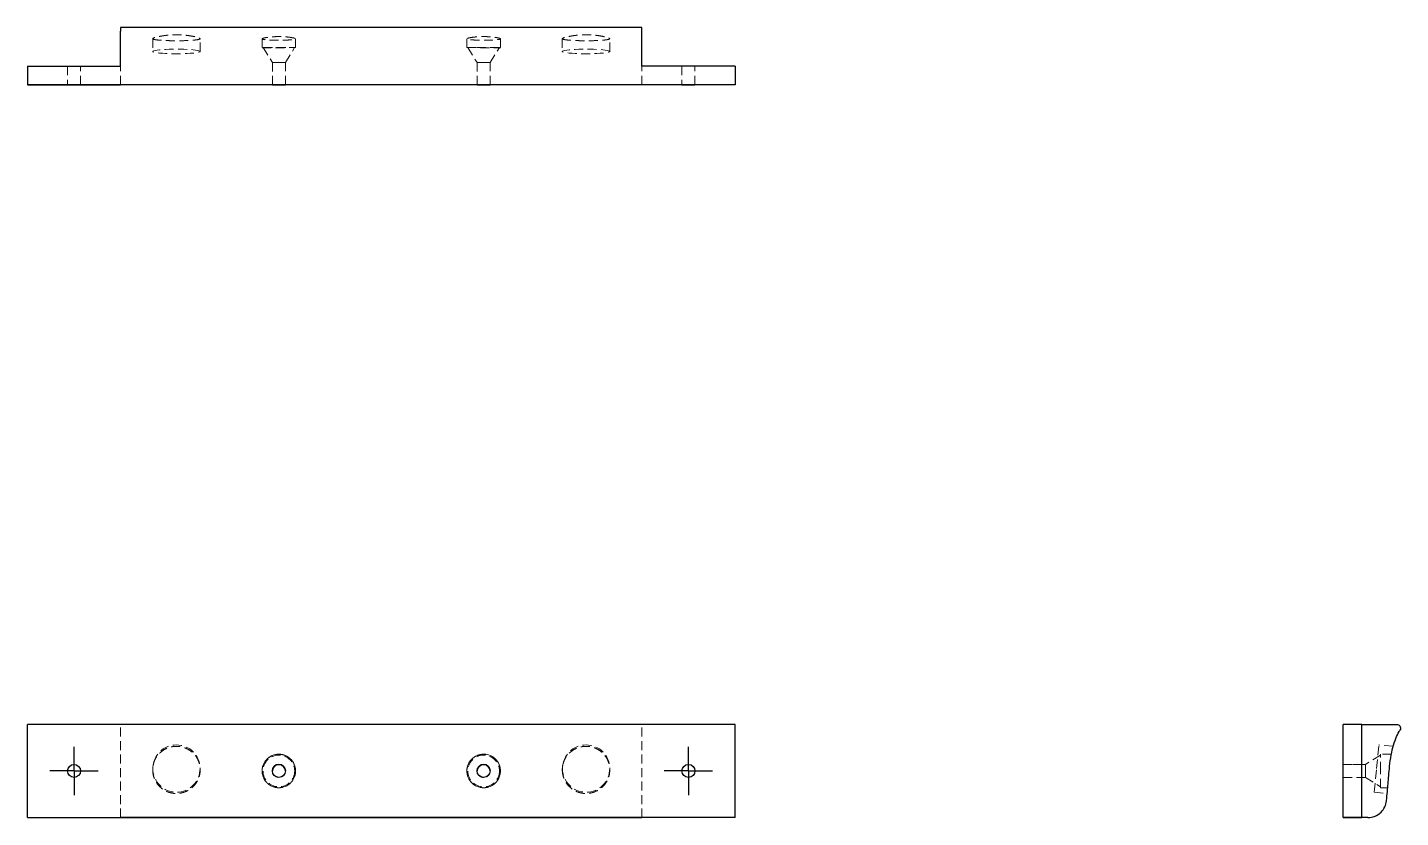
# Model space of a CAD drawing. Header units: millimetres. Extents: x 33 to 227, y 50 to 162.
import ezdxf

# ---------------------------------------------------------------- set-up
doc = ezdxf.new("R2010")
doc.units = ezdxf.units.MM
doc.linetypes.add('HIDDEN', pattern=[1.905, 1.27, -0.635])
doc.layers.add('10', color=7, linetype='Continuous')

# ---------------------------------------------------------------- blocks, each defined once
blk = doc.blocks.new('SW_CENTERMARKSYMBOL_0')
at = {"layer": '10', "color": 0}
for p, q in [((0, 2.5), (0, 3.42)), ((0, 0), (0, 2.5)), ((-2.5, 0), (-3.42, 0)), ((0, 0), (-2.5, 0)), ((0, 0), (0, -2.5)), ((0, 0), (2.5, 0)), ((2.5, 0), (3.42, 0)), ((0, -2.5), (0, -3.42))]:
    blk.add_line(p, q, dxfattribs=at)
blk = doc.blocks.new('SW_CENTERMARKSYMBOL_1')
at = {"layer": '10', "color": 0}
for p, q in [((0, 2.5), (0, 3.42)), ((0, 0), (0, 2.5)), ((-2.5, 0), (-3.42, 0)), ((0, 0), (-2.5, 0)), ((0, 0), (0, -2.5)), ((0, 0), (2.5, 0)), ((2.5, 0), (3.42, 0)), ((0, -2.5), (0, -3.42))]:
    blk.add_line(p, q, dxfattribs=at)

msp = doc.modelspace()

# ---------------------------------------------------------------- linework, layer by layer
at = {"color": 7, "linetype": 'Continuous', "lineweight": 25}
for p, q in [((119.84, 162.05), (46.16, 162.05)), ((46.16, 156.58), (46.16, 161.53)), ((119.84, 156.58), (119.84, 161.53)), ((33, 156.58), (33, 153.95)), ((33, 156.58), (46.16, 156.58)), ((133, 156.58), (119.84, 156.58)), ((133, 156.58), (133, 153.95)), ((133, 153.95), (33, 153.95)), ((33, 153.95), (46.16, 153.95)), ((33, 153.95), (33, 153.95)), ((119.84, 153.95), (46.16, 153.95)), ((133, 153.95), (119.84, 153.95)), ((133, 153.95), (133, 153.95)), ((33, 50.42), (33, 63.58)), ((133, 63.58), (33, 63.58)), ((133, 50.42), (133, 63.58)), ((218.95, 50.42), (218.95, 63.58)), ((221.58, 63.58), (218.95, 63.58)), ((221.58, 50.42), (221.58, 63.58)), ((221.58, 63.58), (226.53, 63.58)), ((33, 50.42), (46.16, 50.42)), ((46.16, 50.42), (119.84, 50.42)), ((119.84, 50.42), (46.16, 50.42)), ((46.16, 50.42), (46.16, 50.42)), ((119.84, 50.42), (46.16, 50.42)), ((119.84, 50.42), (119.84, 50.42)), ((133, 50.42), (119.84, 50.42)), ((218.95, 50.42), (221.58, 50.42)), ((222.45, 50.42), (218.95, 50.42))]:
    msp.add_line(p, q, dxfattribs=at)
at = {"color": 7, "linetype": 'HIDDEN', "lineweight": 18}
for p, q in [((50.7, 160.46), (50.7, 158.67)), ((57.41, 158.67), (57.41, 160.46)), ((66.16, 160.45), (66.16, 159.21)), ((66.29, 159.21), (67.61, 157.11)), ((69.45, 157.11), (70.76, 159.21)), ((70.89, 159.21), (70.89, 160.45)), ((95.11, 160.45), (95.11, 159.21)), ((95.24, 159.21), (96.55, 157.11)), ((98.39, 157.11), (99.71, 159.21)), ((99.84, 159.21), (99.84, 160.45)), ((108.59, 160.46), (108.59, 158.67)), ((115.3, 158.67), (115.3, 160.46)), ((38.66, 156.58), (38.66, 153.95)), ((40.5, 153.95), (40.5, 156.58)), ((46.16, 153.95), (46.16, 156.58)), ((67.61, 157.11), (67.61, 153.95)), ((69.45, 153.95), (69.45, 157.11)), ((96.55, 157.11), (96.55, 153.95)), ((98.39, 153.95), (98.39, 157.11)), ((119.84, 153.95), (119.84, 156.58)), ((125.5, 156.58), (125.5, 153.95)), ((127.34, 153.95), (127.34, 156.58)), ((33, 63.58), (46.16, 63.58)), ((46.16, 50.42), (46.16, 63.58)), ((133, 63.58), (119.84, 63.58)), ((119.84, 50.42), (119.84, 63.58)), ((223.67, 57.34), (223.99, 60.68)), ((226.02, 60.48), (223.99, 60.68)), ((224.21, 59.24), (222.11, 57.92)), ((224.21, 57), (224.21, 59.37)), ((225.76, 59.37), (224.21, 59.37)), ((50.7, 57.34), (50.7, 57.16)), ((57.41, 57.16), (57.41, 57.34)), ((66.16, 57), (66.16, 57)), ((67.61, 57), (67.61, 57)), ((69.45, 57), (69.45, 57)), ((70.89, 57), (70.89, 57)), ((95.11, 57), (95.11, 57)), ((96.55, 57), (96.55, 57)), ((98.39, 57), (98.39, 57)), ((99.84, 57), (99.84, 57)), ((108.59, 57.34), (108.59, 57.16)), ((115.3, 57.16), (115.3, 57.34)), ((221.58, 57.92), (218.95, 57.92)), ((222.11, 57.92), (218.95, 57.92)), ((222.11, 57), (222.11, 57.92)), ((222.11, 56.08), (222.11, 57)), ((223.34, 54), (223.67, 57.34)), ((224.21, 54.63), (224.21, 57)), ((218.95, 56.08), (221.58, 56.08)), ((218.95, 56.08), (222.11, 56.08)), ((222.11, 56.08), (224.21, 54.76)), ((224.21, 54.63), (225.25, 54.63)), ((223.34, 54), (225.17, 53.82))]:
    msp.add_line(p, q, dxfattribs=at)
at = {"color": 7, "linetype": 'HIDDEN', "lineweight": 18, "flags": 128}
for points in [[(66.29, 159.21), (66.33, 159.21), (66.46, 159.21), (66.67, 159.21), (66.94, 159.21), (67.28, 159.21), (67.67, 159.21), (68.09, 159.21), (68.53, 159.21), (68.96, 159.21), (69.38, 159.21), (69.77, 159.21), (70.11, 159.21), (70.39, 159.21), (70.59, 159.21), (70.72, 159.21), (70.76, 159.21), (70.72, 159.21), (70.59, 159.21), (70.39, 159.21), (70.11, 159.21), (69.77, 159.21), (69.38, 159.21), (68.96, 159.21), (68.53, 159.21), (68.09, 159.21), (67.67, 159.21), (67.28, 159.21), (66.94, 159.21), (66.67, 159.21), (66.46, 159.21), (66.33, 159.21), (66.29, 159.21)], [(99.71, 159.21), (99.67, 159.21), (99.54, 159.21), (99.33, 159.21), (99.06, 159.21), (98.72, 159.21), (98.33, 159.21), (97.91, 159.21), (97.47, 159.21), (97.04, 159.21), (96.62, 159.21), (96.23, 159.21), (95.89, 159.21), (95.61, 159.21), (95.41, 159.21), (95.28, 159.21), (95.24, 159.21), (95.28, 159.21), (95.41, 159.21), (95.61, 159.21), (95.89, 159.21), (96.23, 159.21), (96.62, 159.21), (97.04, 159.21), (97.47, 159.21), (97.91, 159.21), (98.33, 159.21), (98.72, 159.21), (99.06, 159.21), (99.33, 159.21), (99.54, 159.21), (99.67, 159.21), (99.71, 159.21)], [(57.41, 158.67), (57.37, 158.72), (57.24, 158.77), (57.04, 158.81), (56.77, 158.86), (56.43, 158.9), (56.02, 158.93), (55.58, 158.96), (55.09, 158.98), (54.58, 158.99), (54.05, 158.99), (53.53, 158.99), (53.02, 158.98), (52.53, 158.96), (52.08, 158.93), (51.68, 158.9), (51.34, 158.86), (51.06, 158.81), (50.86, 158.77), (50.74, 158.72), (50.7, 158.67), (50.74, 158.61), (50.86, 158.56), (51.06, 158.52), (51.34, 158.47), (51.68, 158.43), (52.08, 158.4), (52.53, 158.37), (53.02, 158.35), (53.53, 158.34), (54.05, 158.34), (54.58, 158.34), (55.09, 158.35), (55.58, 158.37), (56.02, 158.4), (56.43, 158.43), (56.77, 158.47), (57.04, 158.52), (57.24, 158.56), (57.37, 158.61), (57.41, 158.67)], [(115.3, 158.67), (115.26, 158.72), (115.14, 158.77), (114.94, 158.81), (114.66, 158.86), (114.32, 158.9), (113.92, 158.93), (113.47, 158.96), (112.98, 158.98), (112.47, 158.99), (111.95, 158.99), (111.42, 158.99), (110.91, 158.98), (110.42, 158.96), (109.98, 158.93), (109.57, 158.9), (109.23, 158.86), (108.96, 158.81), (108.76, 158.77), (108.63, 158.72), (108.59, 158.67), (108.63, 158.61), (108.76, 158.56), (108.96, 158.52), (109.23, 158.47), (109.57, 158.43), (109.98, 158.4), (110.42, 158.37), (110.91, 158.35), (111.42, 158.34), (111.95, 158.34), (112.47, 158.34), (112.98, 158.35), (113.47, 158.37), (113.92, 158.4), (114.32, 158.43), (114.66, 158.47), (114.94, 158.52), (115.14, 158.56), (115.26, 158.61), (115.3, 158.67)], [(67.61, 157.11), (67.65, 157.11), (67.78, 157.11), (67.98, 157.11), (68.24, 157.11), (68.53, 157.11), (68.81, 157.11), (69.07, 157.11), (69.27, 157.11), (69.4, 157.11), (69.45, 157.11), (69.4, 157.11), (69.27, 157.11), (69.07, 157.11), (68.81, 157.11), (68.53, 157.11), (68.24, 157.11), (67.98, 157.11), (67.78, 157.11), (67.65, 157.11), (67.61, 157.11)], [(98.39, 157.11), (98.35, 157.11), (98.22, 157.11), (98.02, 157.11), (97.76, 157.11), (97.47, 157.11), (97.19, 157.11), (96.93, 157.11), (96.73, 157.11), (96.6, 157.11), (96.55, 157.11), (96.6, 157.11), (96.73, 157.11), (96.93, 157.11), (97.19, 157.11), (97.47, 157.11), (97.76, 157.11), (98.02, 157.11), (98.22, 157.11), (98.35, 157.11), (98.39, 157.11)]]:
    msp.add_lwpolyline(points, dxfattribs=at)
at = {"color": 7, "linetype": 'Continuous', "lineweight": 25, "flags": 128}
for points in [[(39.58, 153.95), (39.29, 153.95), (39.04, 153.95), (38.83, 153.95), (38.7, 153.95), (38.66, 153.95), (38.7, 153.95), (38.83, 153.95), (39.04, 153.95), (39.29, 153.95), (39.58, 153.95), (39.86, 153.95), (40.12, 153.95), (40.32, 153.95), (40.45, 153.95), (40.5, 153.95), (40.45, 153.95), (40.32, 153.95), (40.12, 153.95), (39.86, 153.95), (39.58, 153.95)], [(67.61, 153.95), (67.65, 153.95), (67.78, 153.95), (67.98, 153.95), (68.24, 153.95), (68.53, 153.95), (68.81, 153.95), (69.07, 153.95), (69.27, 153.95), (69.4, 153.95), (69.45, 153.95), (69.4, 153.95), (69.27, 153.95), (69.07, 153.95), (68.81, 153.95), (68.53, 153.95), (68.24, 153.95), (67.98, 153.95), (67.78, 153.95), (67.65, 153.95), (67.61, 153.95)], [(98.39, 153.95), (98.35, 153.95), (98.22, 153.95), (98.02, 153.95), (97.76, 153.95), (97.47, 153.95), (97.19, 153.95), (96.93, 153.95), (96.73, 153.95), (96.6, 153.95), (96.55, 153.95), (96.6, 153.95), (96.73, 153.95), (96.93, 153.95), (97.19, 153.95), (97.47, 153.95), (97.76, 153.95), (98.02, 153.95), (98.22, 153.95), (98.35, 153.95), (98.39, 153.95)], [(126.42, 153.95), (126.71, 153.95), (126.96, 153.95), (127.17, 153.95), (127.3, 153.95), (127.34, 153.95), (127.3, 153.95), (127.17, 153.95), (126.96, 153.95), (126.71, 153.95), (126.42, 153.95), (126.14, 153.95), (125.88, 153.95), (125.68, 153.95), (125.55, 153.95), (125.5, 153.95), (125.55, 153.95), (125.68, 153.95), (125.88, 153.95), (126.14, 153.95), (126.42, 153.95)]]:
    msp.add_lwpolyline(points, dxfattribs=at)
at = {"color": 7, "linetype": 'HIDDEN', "lineweight": 18}
for centre, radius in [((54.06, 57.34), 3.34), ((111.96, 57.34), 3.34), ((68.53, 57), 2.37), ((68.53, 57), 2.24), ((97.47, 57), 2.37), ((97.47, 57), 2.24)]:
    msp.add_circle(centre, radius, dxfattribs=at)
at = {"color": 7, "linetype": 'Continuous', "lineweight": 25}
for centre in [(39.58, 57), (68.53, 57), (97.47, 57), (126.42, 57)]:
    msp.add_circle(centre, 0.921, dxfattribs=at)
at = {"color": 7, "linetype": 'HIDDEN', "lineweight": 18}
for centre, radius, start, end in [((67.71, 392.17), 232.98, 269.6186, 270.781), ((98.29, 392.17), 232.98, 269.219, 270.3814), ((68.53, 57), 0.921, 180, 360), ((97.47, 57), 0.921, 180, 360)]:
    msp.add_arc(centre, radius, start, end, dxfattribs=at)
at = {"color": 7, "linetype": 'Continuous', "lineweight": 25}
for centre in [(68.53, 57), (97.47, 57)]:
    msp.add_arc(centre, 0.921, 0, 180, dxfattribs=at)
for points, knots in [([(46.16, 162.05), (46.16, 162.05), (46.16, 162.04), (46.16, 161.99), (46.16, 161.9), (46.16, 161.76), (46.16, 161.62), (46.16, 161.53)], [0, 0, 0, 0, 0.16548, 0.333197, 0.500448, 0.66787, 1, 1, 1, 1]), ([(119.84, 161.53), (119.84, 161.62), (119.84, 161.76), (119.84, 161.9), (119.84, 161.99), (119.84, 162.04), (119.84, 162.05), (119.84, 162.05)], [0, 0, 0, 0, 0.33213, 0.499552, 0.666803, 0.83452, 1, 1, 1, 1]), ([(225.07, 52.79), (225.12, 53.26), (225.16, 53.68), (225.23, 54.47), (225.26, 54.83), (225.32, 55.56), (225.35, 55.93), (225.42, 56.75), (225.46, 57.2), (225.57, 58.18), (225.64, 58.71), (225.83, 59.73), (225.94, 60.22), (226.2, 61.1), (226.35, 61.5), (226.66, 62.21), (226.82, 62.51), (226.98, 62.78)], [0, 0, 0, 0, 0.125, 0.125, 0.25, 0.25, 0.375, 0.375, 0.5, 0.5, 0.625, 0.625, 0.75, 0.75, 0.875, 0.875, 1, 1, 1, 1]), ([(226.53, 63.58), (226.68, 63.58), (226.84, 63.5), (226.94, 63.38), (227, 63.29), (227.04, 63.19), (227.05, 63.09), (227.06, 62.98), (227.03, 62.87), (226.98, 62.78)], [0, 0, 0, 0, 0.0901456, 0.0901456, 0.0901456, 0.1502427, 0.1502427, 0.1502427, 0.2103398, 0.2103398, 0.2103398, 0.2103398]), ([(222.45, 50.42), (222.79, 50.42), (223.13, 50.49), (223.45, 50.62), (223.77, 50.75), (224.05, 50.94), (224.3, 51.18), (224.52, 51.39), (224.69, 51.64), (224.83, 51.92), (224.96, 52.19), (225.04, 52.49), (225.07, 52.79)], [0, 0, 0, 0, 0.1953222, 0.1953222, 0.1953222, 0.3906445, 0.3906445, 0.3906445, 0.5647395, 0.5647395, 0.5647395, 0.7388346, 0.7388346, 0.7388346, 0.7388346])]:
    msp.add_open_spline(points, degree=3, knots=knots, dxfattribs=at)
at = {"color": 7, "linetype": 'HIDDEN', "lineweight": 18}
for points, knots in [([(50.7, 160.46), (50.7, 160.44), (50.72, 160.42), (50.79, 160.39), (50.85, 160.37), (51, 160.34), (51.09, 160.32), (51.31, 160.29), (51.43, 160.28), (51.71, 160.25), (51.86, 160.24), (52.19, 160.22), (52.37, 160.21), (52.74, 160.19), (52.93, 160.19), (53.33, 160.18), (53.54, 160.17), (53.95, 160.17), (54.15, 160.17), (54.57, 160.17), (54.77, 160.18), (55.37, 160.19), (55.75, 160.21), (56.24, 160.24), (56.39, 160.25), (56.67, 160.28), (56.8, 160.29), (57.01, 160.32), (57.11, 160.34), (57.26, 160.37), (57.31, 160.39), (57.39, 160.42), (57.41, 160.44), (57.41, 160.48), (57.39, 160.5), (57.31, 160.55), (57.26, 160.58), (57.11, 160.63), (57.02, 160.66), (56.69, 160.74), (56.41, 160.8), (55.91, 160.88), (55.74, 160.91), (55.37, 160.95), (55.18, 160.97), (54.78, 161), (54.58, 161.01), (54.17, 161.02), (53.96, 161.02), (53.54, 161.01), (53.34, 161), (52.94, 160.97), (52.75, 160.95), (52.38, 160.91), (52.21, 160.88), (51.87, 160.83), (51.72, 160.8), (51.3, 160.71), (51.08, 160.66), (50.93, 160.6)], [0, 0, 0, 0, 0.03125, 0.03125, 0.0625, 0.0625, 0.09375, 0.09375, 0.125, 0.125, 0.15625, 0.15625, 0.1875, 0.1875, 0.21875, 0.21875, 0.25, 0.25, 0.28125, 0.28125, 0.3125, 0.3125, 0.375, 0.375, 0.40625, 0.40625, 0.4375, 0.4375, 0.46875, 0.46875, 0.5, 0.5, 0.53125, 0.53125, 0.5625, 0.5625, 0.59375, 0.59375, 0.625, 0.625, 0.6875, 0.6875, 0.71875, 0.71875, 0.75, 0.75, 0.78125, 0.78125, 0.8125, 0.8125, 0.84375, 0.84375, 0.875, 0.875, 0.90625, 0.90625, 0.9375, 0.9375, 1, 1, 1, 1]), ([(70.73, 160.54), (70.84, 160.5), (70.9, 160.47), (70.89, 160.43), (70.87, 160.41), (70.81, 160.39), (70.76, 160.38), (70.64, 160.35), (70.56, 160.34), (70.39, 160.32), (70.28, 160.31), (69.95, 160.28), (69.68, 160.27), (69.25, 160.25), (69.1, 160.25), (68.79, 160.24), (68.64, 160.24), (68.33, 160.24), (68.17, 160.25), (67.87, 160.25), (67.72, 160.26), (67.44, 160.27), (67.3, 160.27), (67.05, 160.29), (66.93, 160.3), (66.71, 160.31), (66.61, 160.32), (66.45, 160.35), (66.38, 160.36), (66.26, 160.38), (66.22, 160.39), (66.17, 160.42), (66.16, 160.44), (66.16, 160.48), (66.23, 160.51), (66.42, 160.57), (66.49, 160.58), (66.67, 160.62), (66.77, 160.63), (66.99, 160.67), (67.11, 160.68), (67.37, 160.71), (67.51, 160.72), (67.8, 160.74), (67.95, 160.75), (68.26, 160.76), (68.41, 160.76), (68.73, 160.76), (68.88, 160.76), (69.18, 160.75), (69.33, 160.74), (69.62, 160.72), (69.75, 160.7), (70.01, 160.67), (70.12, 160.66), (70.45, 160.61), (70.62, 160.57), (70.73, 160.54)], [0, 0, 0, 0, 0.0625, 0.0625, 0.09375, 0.09375, 0.125, 0.125, 0.15625, 0.15625, 0.1875, 0.1875, 0.25, 0.25, 0.28125, 0.28125, 0.3125, 0.3125, 0.34375, 0.34375, 0.375, 0.375, 0.40625, 0.40625, 0.4375, 0.4375, 0.46875, 0.46875, 0.5, 0.5, 0.53125, 0.53125, 0.5625, 0.5625, 0.625, 0.625, 0.65625, 0.65625, 0.6875, 0.6875, 0.71875, 0.71875, 0.75, 0.75, 0.78125, 0.78125, 0.8125, 0.8125, 0.84375, 0.84375, 0.875, 0.875, 0.90625, 0.90625, 0.9375, 0.9375, 1, 1, 1, 1]), ([(95.27, 160.54), (95.16, 160.5), (95.1, 160.47), (95.11, 160.43), (95.13, 160.41), (95.19, 160.39), (95.24, 160.38), (95.36, 160.35), (95.44, 160.34), (95.61, 160.32), (95.72, 160.31), (96.05, 160.28), (96.32, 160.27), (96.75, 160.25), (96.9, 160.25), (97.21, 160.24), (97.36, 160.24), (97.67, 160.24), (97.83, 160.25), (98.13, 160.25), (98.28, 160.26), (98.56, 160.27), (98.7, 160.27), (98.95, 160.29), (99.07, 160.3), (99.29, 160.31), (99.39, 160.32), (99.55, 160.35), (99.62, 160.36), (99.74, 160.38), (99.78, 160.39), (99.83, 160.42), (99.84, 160.44), (99.84, 160.48), (99.77, 160.51), (99.58, 160.57), (99.51, 160.58), (99.33, 160.62), (99.23, 160.63), (99.01, 160.67), (98.89, 160.68), (98.63, 160.71), (98.49, 160.72), (98.2, 160.74), (98.05, 160.75), (97.74, 160.76), (97.59, 160.76), (97.27, 160.76), (97.12, 160.76), (96.82, 160.75), (96.67, 160.74), (96.38, 160.72), (96.25, 160.7), (95.99, 160.67), (95.88, 160.66), (95.55, 160.61), (95.38, 160.57), (95.27, 160.54)], [0, 0, 0, 0, 0.0625, 0.0625, 0.09375, 0.09375, 0.125, 0.125, 0.15625, 0.15625, 0.1875, 0.1875, 0.25, 0.25, 0.28125, 0.28125, 0.3125, 0.3125, 0.34375, 0.34375, 0.375, 0.375, 0.40625, 0.40625, 0.4375, 0.4375, 0.46875, 0.46875, 0.5, 0.5, 0.53125, 0.53125, 0.5625, 0.5625, 0.625, 0.625, 0.65625, 0.65625, 0.6875, 0.6875, 0.71875, 0.71875, 0.75, 0.75, 0.78125, 0.78125, 0.8125, 0.8125, 0.84375, 0.84375, 0.875, 0.875, 0.90625, 0.90625, 0.9375, 0.9375, 1, 1, 1, 1]), ([(108.59, 160.46), (108.59, 160.44), (108.61, 160.42), (108.69, 160.39), (108.74, 160.37), (108.89, 160.34), (108.99, 160.32), (109.2, 160.29), (109.33, 160.28), (109.61, 160.25), (109.76, 160.24), (110.09, 160.22), (110.27, 160.21), (110.64, 160.19), (110.83, 160.19), (111.23, 160.18), (111.43, 160.17), (111.84, 160.17), (112.05, 160.17), (112.46, 160.17), (112.67, 160.18), (113.26, 160.19), (113.64, 160.21), (114.13, 160.24), (114.29, 160.25), (114.57, 160.28), (114.69, 160.29), (114.91, 160.32), (115, 160.34), (115.15, 160.37), (115.21, 160.39), (115.28, 160.42), (115.3, 160.44), (115.3, 160.48), (115.28, 160.5), (115.21, 160.55), (115.15, 160.58), (115, 160.63), (114.91, 160.66), (114.58, 160.74), (114.3, 160.8), (113.81, 160.88), (113.63, 160.91), (113.27, 160.95), (113.07, 160.97), (112.67, 161), (112.47, 161.01), (112.06, 161.02), (111.85, 161.02), (111.44, 161.01), (111.24, 161), (110.84, 160.97), (110.64, 160.95), (110.28, 160.91), (110.1, 160.88), (109.77, 160.83), (109.61, 160.8), (109.2, 160.71), (108.97, 160.66), (108.82, 160.6)], [0, 0, 0, 0, 0.03125, 0.03125, 0.0625, 0.0625, 0.09375, 0.09375, 0.125, 0.125, 0.15625, 0.15625, 0.1875, 0.1875, 0.21875, 0.21875, 0.25, 0.25, 0.28125, 0.28125, 0.3125, 0.3125, 0.375, 0.375, 0.40625, 0.40625, 0.4375, 0.4375, 0.46875, 0.46875, 0.5, 0.5, 0.53125, 0.53125, 0.5625, 0.5625, 0.59375, 0.59375, 0.625, 0.625, 0.6875, 0.6875, 0.71875, 0.71875, 0.75, 0.75, 0.78125, 0.78125, 0.8125, 0.8125, 0.84375, 0.84375, 0.875, 0.875, 0.90625, 0.90625, 0.9375, 0.9375, 1, 1, 1, 1]), ([(50.7, 57.16), (50.7, 56.95), (50.72, 56.75), (50.79, 56.35), (50.85, 56.15), (51, 55.76), (51.09, 55.58), (51.31, 55.23), (51.43, 55.06), (51.71, 54.76), (51.86, 54.62), (52.19, 54.37), (52.37, 54.26), (52.74, 54.08), (52.93, 54), (53.33, 53.89), (53.54, 53.85), (53.95, 53.81), (54.15, 53.81), (54.57, 53.85), (54.77, 53.89), (55.37, 54.06), (55.75, 54.25), (56.24, 54.62), (56.39, 54.76), (56.67, 55.06), (56.8, 55.23), (57.01, 55.57), (57.11, 55.76), (57.26, 56.15), (57.31, 56.34), (57.39, 56.75), (57.41, 56.96), (57.41, 57.37), (57.39, 57.57), (57.31, 57.97), (57.26, 58.17), (57.11, 58.55), (57.02, 58.74), (56.69, 59.26), (56.41, 59.56), (55.91, 59.93), (55.74, 60.04), (55.37, 60.22), (55.18, 60.3), (54.78, 60.41), (54.58, 60.44), (54.17, 60.48), (53.96, 60.48), (53.54, 60.45), (53.34, 60.41), (52.94, 60.3), (52.75, 60.23), (52.38, 60.05), (52.21, 59.94), (51.87, 59.7), (51.72, 59.56), (51.3, 59.11), (51.08, 58.76), (50.93, 58.38)], [0, 0, 0, 0, 0.03125, 0.03125, 0.0625, 0.0625, 0.09375, 0.09375, 0.125, 0.125, 0.15625, 0.15625, 0.1875, 0.1875, 0.21875, 0.21875, 0.25, 0.25, 0.28125, 0.28125, 0.3125, 0.3125, 0.375, 0.375, 0.40625, 0.40625, 0.4375, 0.4375, 0.46875, 0.46875, 0.5, 0.5, 0.53125, 0.53125, 0.5625, 0.5625, 0.59375, 0.59375, 0.625, 0.625, 0.6875, 0.6875, 0.71875, 0.71875, 0.75, 0.75, 0.78125, 0.78125, 0.8125, 0.8125, 0.84375, 0.84375, 0.875, 0.875, 0.90625, 0.90625, 0.9375, 0.9375, 1, 1, 1, 1]), ([(108.59, 57.16), (108.59, 56.95), (108.61, 56.75), (108.69, 56.35), (108.74, 56.15), (108.89, 55.76), (108.99, 55.58), (109.2, 55.23), (109.33, 55.06), (109.61, 54.76), (109.76, 54.62), (110.09, 54.37), (110.27, 54.26), (110.64, 54.08), (110.83, 54), (111.23, 53.89), (111.43, 53.85), (111.84, 53.81), (112.05, 53.81), (112.46, 53.85), (112.67, 53.89), (113.26, 54.06), (113.64, 54.25), (114.13, 54.62), (114.29, 54.76), (114.57, 55.06), (114.69, 55.23), (114.91, 55.57), (115, 55.76), (115.15, 56.15), (115.21, 56.34), (115.28, 56.75), (115.3, 56.96), (115.3, 57.37), (115.28, 57.57), (115.21, 57.97), (115.15, 58.17), (115, 58.55), (114.91, 58.74), (114.58, 59.26), (114.3, 59.56), (113.81, 59.93), (113.63, 60.04), (113.27, 60.22), (113.07, 60.3), (112.67, 60.41), (112.47, 60.44), (112.06, 60.48), (111.85, 60.48), (111.44, 60.45), (111.24, 60.41), (110.84, 60.3), (110.64, 60.23), (110.28, 60.05), (110.1, 59.94), (109.77, 59.7), (109.61, 59.56), (109.2, 59.11), (108.97, 58.76), (108.82, 58.38)], [0, 0, 0, 0, 0.03125, 0.03125, 0.0625, 0.0625, 0.09375, 0.09375, 0.125, 0.125, 0.15625, 0.15625, 0.1875, 0.1875, 0.21875, 0.21875, 0.25, 0.25, 0.28125, 0.28125, 0.3125, 0.3125, 0.375, 0.375, 0.40625, 0.40625, 0.4375, 0.4375, 0.46875, 0.46875, 0.5, 0.5, 0.53125, 0.53125, 0.5625, 0.5625, 0.59375, 0.59375, 0.625, 0.625, 0.6875, 0.6875, 0.71875, 0.71875, 0.75, 0.75, 0.78125, 0.78125, 0.8125, 0.8125, 0.84375, 0.84375, 0.875, 0.875, 0.90625, 0.90625, 0.9375, 0.9375, 1, 1, 1, 1]), ([(70.73, 57.86), (70.84, 57.57), (70.9, 57.27), (70.89, 56.8), (70.87, 56.65), (70.81, 56.35), (70.76, 56.2), (70.64, 55.91), (70.56, 55.78), (70.39, 55.52), (70.28, 55.4), (69.95, 55.08), (69.68, 54.91), (69.25, 54.74), (69.1, 54.69), (68.79, 54.64), (68.64, 54.63), (68.33, 54.63), (68.17, 54.65), (67.87, 54.72), (67.72, 54.76), (67.44, 54.89), (67.3, 54.97), (67.05, 55.14), (66.93, 55.24), (66.71, 55.47), (66.61, 55.59), (66.45, 55.85), (66.38, 55.99), (66.26, 56.28), (66.22, 56.43), (66.17, 56.73), (66.16, 56.89), (66.16, 57.35), (66.23, 57.66), (66.42, 58.09), (66.49, 58.22), (66.67, 58.48), (66.77, 58.59), (66.99, 58.81), (67.11, 58.91), (67.37, 59.07), (67.51, 59.14), (67.8, 59.26), (67.95, 59.3), (68.26, 59.36), (68.41, 59.37), (68.73, 59.36), (68.88, 59.34), (69.18, 59.28), (69.33, 59.23), (69.62, 59.11), (69.75, 59.03), (70.01, 58.85), (70.12, 58.75), (70.45, 58.42), (70.62, 58.15), (70.73, 57.86)], [0, 0, 0, 0, 0.0625, 0.0625, 0.09375, 0.09375, 0.125, 0.125, 0.15625, 0.15625, 0.1875, 0.1875, 0.25, 0.25, 0.28125, 0.28125, 0.3125, 0.3125, 0.34375, 0.34375, 0.375, 0.375, 0.40625, 0.40625, 0.4375, 0.4375, 0.46875, 0.46875, 0.5, 0.5, 0.53125, 0.53125, 0.5625, 0.5625, 0.625, 0.625, 0.65625, 0.65625, 0.6875, 0.6875, 0.71875, 0.71875, 0.75, 0.75, 0.78125, 0.78125, 0.8125, 0.8125, 0.84375, 0.84375, 0.875, 0.875, 0.90625, 0.90625, 0.9375, 0.9375, 1, 1, 1, 1]), ([(95.27, 57.86), (95.16, 57.57), (95.1, 57.27), (95.11, 56.8), (95.13, 56.65), (95.19, 56.35), (95.24, 56.2), (95.36, 55.91), (95.44, 55.78), (95.61, 55.52), (95.72, 55.4), (96.05, 55.08), (96.32, 54.91), (96.75, 54.74), (96.9, 54.69), (97.21, 54.64), (97.36, 54.63), (97.67, 54.63), (97.83, 54.65), (98.13, 54.72), (98.28, 54.76), (98.56, 54.89), (98.7, 54.97), (98.95, 55.14), (99.07, 55.24), (99.29, 55.47), (99.39, 55.59), (99.55, 55.85), (99.62, 55.99), (99.74, 56.28), (99.78, 56.43), (99.83, 56.73), (99.84, 56.89), (99.84, 57.35), (99.77, 57.66), (99.58, 58.09), (99.51, 58.22), (99.33, 58.48), (99.23, 58.59), (99.01, 58.81), (98.89, 58.91), (98.63, 59.07), (98.49, 59.14), (98.2, 59.26), (98.05, 59.3), (97.74, 59.36), (97.59, 59.37), (97.27, 59.36), (97.12, 59.34), (96.82, 59.28), (96.67, 59.23), (96.38, 59.11), (96.25, 59.03), (95.99, 58.85), (95.88, 58.75), (95.55, 58.42), (95.38, 58.15), (95.27, 57.86)], [0, 0, 0, 0, 0.0625, 0.0625, 0.09375, 0.09375, 0.125, 0.125, 0.15625, 0.15625, 0.1875, 0.1875, 0.25, 0.25, 0.28125, 0.28125, 0.3125, 0.3125, 0.34375, 0.34375, 0.375, 0.375, 0.40625, 0.40625, 0.4375, 0.4375, 0.46875, 0.46875, 0.5, 0.5, 0.53125, 0.53125, 0.5625, 0.5625, 0.625, 0.625, 0.65625, 0.65625, 0.6875, 0.6875, 0.71875, 0.71875, 0.75, 0.75, 0.78125, 0.78125, 0.8125, 0.8125, 0.84375, 0.84375, 0.875, 0.875, 0.90625, 0.90625, 0.9375, 0.9375, 1, 1, 1, 1])]:
    msp.add_open_spline(points, degree=3, knots=knots, dxfattribs=at)
for points in [[(50.93, 160.6), (50.78, 160.55), (50.7, 160.5), (50.7, 160.46)], [(108.82, 160.6), (108.67, 160.55), (108.59, 160.5), (108.59, 160.46)], [(50.93, 58.38), (50.78, 57.99), (50.7, 57.58), (50.7, 57.16)], [(108.82, 58.38), (108.67, 57.99), (108.59, 57.58), (108.59, 57.16)]]:
    msp.add_open_spline(points, degree=3, dxfattribs=at)

# ---------------------------------------------------------------- block references
at = {"layer": '10'}
for name, p in [('SW_CENTERMARKSYMBOL_1', (39.58, 57)), ('SW_CENTERMARKSYMBOL_0', (126.42, 57))]:
    msp.add_blockref(name, p, dxfattribs=at)

doc.saveas('drawing.dxf')
